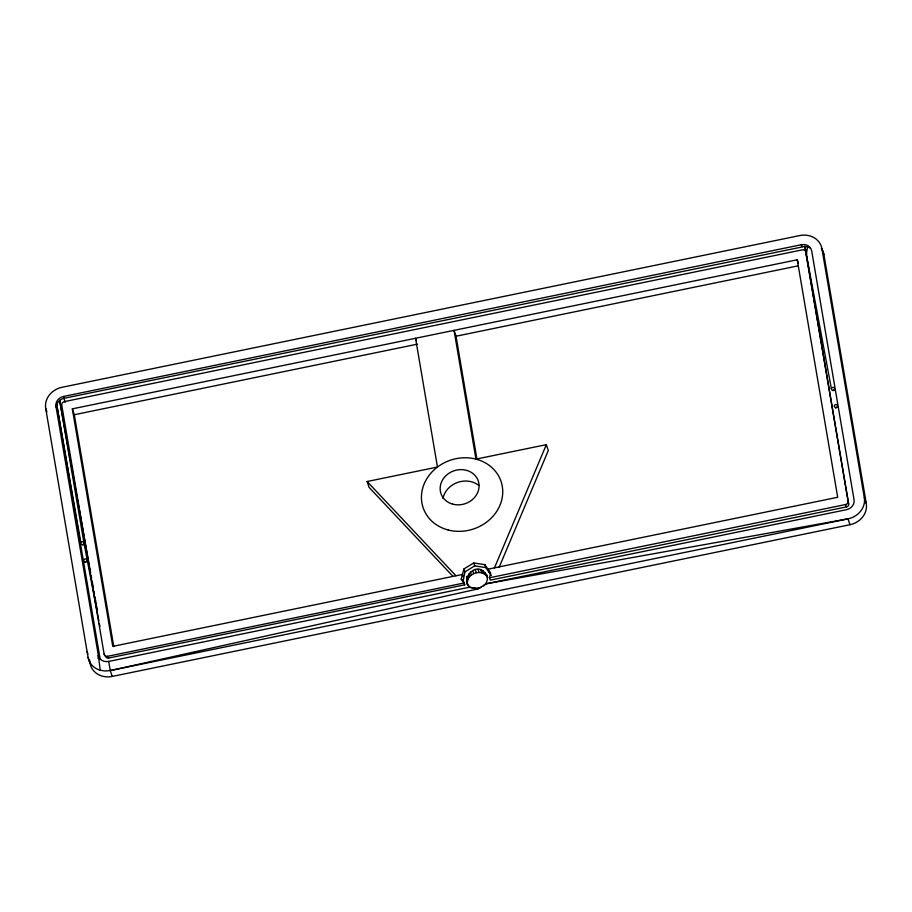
<?xml version="1.0" encoding="UTF-8"?>
<svg xmlns="http://www.w3.org/2000/svg" width="912" height="912" viewBox="0 0 912 912"><rect width="100%" height="100%" fill="white"/><g stroke="black" fill="none" stroke-linecap="round" stroke-linejoin="round"><path stroke-width="1.37" d="M463.262 580.465L464.926 571.881L463.946 568.951L473.716 562.955L484.808 564.665L490.713 573.078L489.448 577.786L490.337 580.135L846.461 506.901A2.622 2.451 -1.3 0 0 848.639 504.085L805.912 252.077A3.283 2.896 -18.6 0 0 802.218 249.877L64.456 401.599A3.283 2.896 -18.6 0 0 61.742 405.122L104.116 654.064L105.746 656.868A2.326 1.402 38 0 0 108.596 658.054L464.721 584.82L463.262 580.465L461.198 579.143L463.946 568.951M98.04 658.453L98.336 655.249L55.963 406.307A9.188 8.105 -18.6 0 1 63.578 396.446L801.34 244.724A9.188 8.105 -18.6 0 1 811.691 250.88L854.065 499.833A9.188 8.105 -18.6 0 1 846.45 509.694L486.085 583.805L477.991 588.924L110.249 670.571L105.165 671.015L100.229 670.252A19.688 17.374 -18.6 0 1 88.076 657.37L45.703 408.416A19.688 17.374 -18.6 0 1 62.027 387.292L799.778 235.558A19.688 17.374 -18.6 0 1 821.951 248.771L823.924 254.63L866.297 503.584A19.688 17.374 -18.6 0 1 849.973 524.708L112.222 676.442A19.688 17.374 -18.6 0 1 90.049 663.229L88.076 657.37M848.639 504.085L806.254 255.132L807.519 246.913L804.874 246.411L64.376 398.236C59.941 398.909 56.761 402.659 55.826 406.889M481.171 587.476C450.539 593.609 475.927 551.657 487.589 577.49C482.619 567.845 465.781 573.42 467.503 584.113M494.475 567.868L546.334 444.657L475.961 459.124L454.051 330.361L456.023 336.22L476.987 459.386M499.206 567.173L548.306 450.517L546.334 444.657M483.531 586.028C486.905 583.384 488.558 578.539 486.609 574.56M464.926 571.881L474.707 565.885L485.788 567.595L491.374 575.529M463.456 577.376L462.464 574.446L112.769 646.369L72.333 408.861L797.259 259.772L798.445 263.294M72.333 408.861L74.305 414.721L417.525 344.132M456.023 336.22L797.84 265.916M453.07 576.464L369.075 487.373L367.103 481.513L437.475 467.047L415.553 338.272L416.339 340.621M104.116 654.064A3.283 2.896 -18.6 0 0 107.81 656.264L463.923 583.03L464.721 584.82M489.448 577.786L845.572 504.541A3.283 2.896 -18.6 0 0 848.285 501.019M100.229 670.252L98.336 655.249A9.188 8.14 -20.1 0 0 108.688 661.417L469.053 587.305L477.991 588.924M108.688 661.417L110.249 670.571L848 518.848A19.688 17.374 -18.6 0 0 864.325 497.724L821.951 248.771M486.085 583.805L848 518.848L849.973 524.708M805.615 253.171L806.664 254.288M367.103 481.513L455.977 575.78M461.198 579.143L463.923 583.03M801.34 244.724L802.127 246.502M63.578 396.446L65.071 402.352M107.81 656.264L108.596 658.054M845.572 504.541L846.461 506.901M864.325 497.724L866.297 503.584M488.98 572.132L487.988 569.191L837.695 497.279L797.259 259.772M484.808 564.665L485.788 567.595M485.184 572.531L486.392 575.791M483.2 570.946L484.181 573.876M480.784 569.92L481.775 572.85M478.116 569.51L479.096 572.44M473.716 562.955L474.707 565.885M475.357 569.738L476.349 572.668M472.712 570.616L473.704 573.545M470.364 572.063L471.344 574.993M468.449 573.979L469.441 576.908M467.126 576.247L468.107 579.177M467.024 576.646L468.004 579.576M466.465 578.71L467.457 581.639M468.483 585.23L469.133 587.18M466.522 581.183L467.947 585.47M45.703 408.416L46.888 411.939M110.249 670.571L112.222 676.442M87.107 651.647L87.894 653.984M90.63 572.759L59.645 400.334L84.018 543.256L98.861 620.844M806.493 253.547L804.874 246.411L805.991 253.49M99.385 623.614L99.921 626.384M831.391 388.786L805.912 252.077M91.132 575.563L91.633 578.368M92.135 581.161L93.4 588.172M93.902 590.976L94.403 593.78M94.905 596.585L96.17 603.596M96.672 606.4L97.174 609.205M74.305 414.721L113.783 646.642M100.229 659.536L56.692 404.404L80.894 542.765A1.642 1.448 -18.6 0 1 83.893 542.515M89.467 659.786L90.049 663.229M807.519 246.913A10.499 8.63 -5 0 1 809.902 247.961M821.336 248.36A19.688 17.374 -18.6 0 1 823.924 254.63M837.535 406.057A1.642 1.448 -18.6 0 1 835.198 407.368A1.642 1.448 -18.6 0 1 834.799 405.019A1.642 1.448 -18.6 0 1 837.41 405.316M834.617 388.888A1.642 1.448 -18.6 0 1 832.28 390.188A1.642 1.448 -18.6 0 1 831.881 387.851A1.642 1.448 -18.6 0 1 834.48 388.147M84.018 543.256A1.642 1.448 -18.6 0 1 80.929 543.883M86.948 560.424A1.642 1.448 -18.6 0 1 83.847 561.051M83.722 560.31A1.642 1.448 -18.6 0 1 86.936 560.036M85.306 562.225A1.642 1.448 -18.6 0 1 87.278 562.054M82.741 544.829A1.642 1.448 -18.6 0 1 84.36 544.886M835.597 408.154A1.642 1.448 -18.6 0 1 836.669 407.504M832.975 390.689A1.642 1.448 -18.6 0 1 834.947 390.518M442.97 498.476A21.66 19.106 -18.6 0 1 457.425 482.494A21.66 19.106 -18.6 0 1 478.891 485.469M448.191 529.997A41.12 36.275 -18.6 0 0 502.113 485.423A41.12 36.275 -18.6 0 0 435.936 468.255A41.12 36.275 -18.6 0 0 448.191 529.997M452.523 504.085A19.688 17.374 -18.6 0 0 478.857 483.28A19.688 17.374 -18.6 0 0 447.461 474.343A19.688 17.374 -18.6 0 0 452.523 504.085"/></g></svg>
